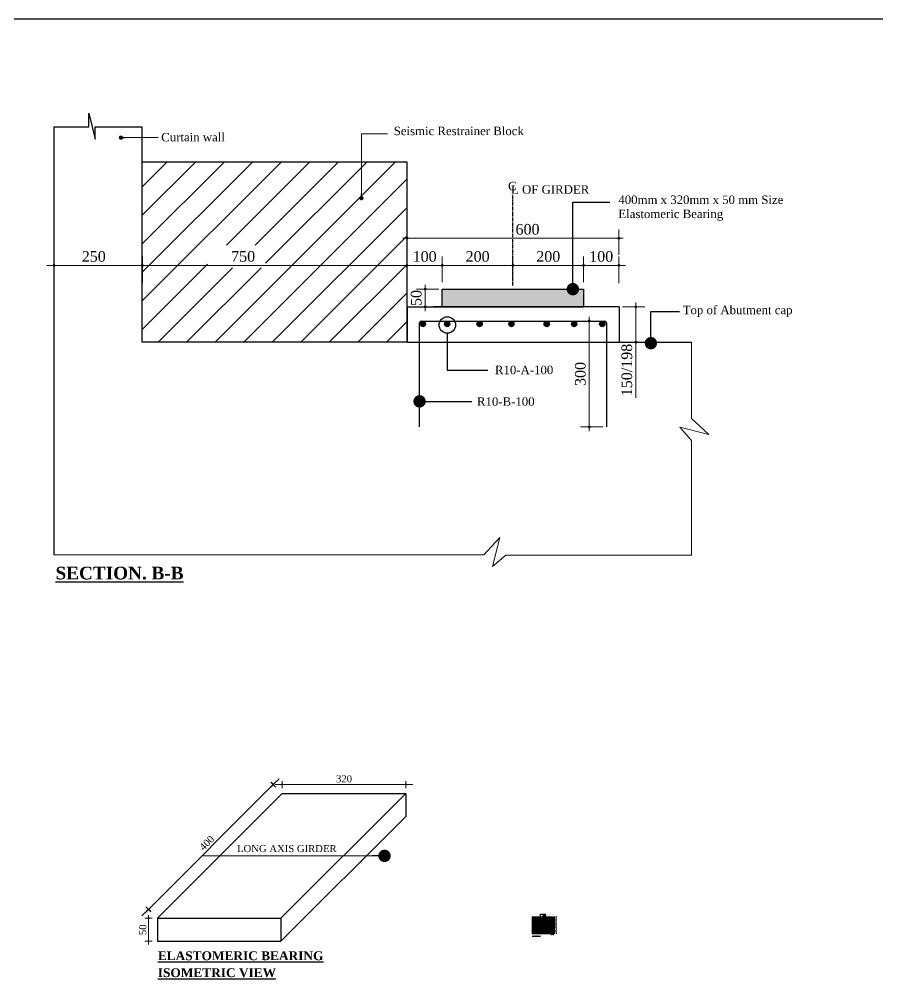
# Model space of a CAD drawing. Header units: millimetres. Extents: x -29779 to 80452, y -13100 to 39577.
# Drawn here: x -17377 to -14946, y 20084 to 22815 of the extents above; entities that cross this region are included whole.
import ezdxf

# ---------------------------------------------------------------- set-up
doc = ezdxf.new("R2010")
doc.units = ezdxf.units.MM
doc.header["$LTSCALE"] = 3
doc.linetypes.add('CENTER', pattern=[50.8, 31.75, -6.35, 6.35, -6.35])
doc.linetypes.add('HIDDEN', pattern=[9.525, 6.35, -3.175])
for name, color, linetype in [('Bearing  peat', 11, 'Continuous'), ('Center Line', 34, 'Continuous'), ('Extra Line', 70, 'Continuous'), ('Girder Line', 11, 'Continuous'), ('Hatching', 35, 'Continuous'), ('Text', 7, 'Continuous')]:
    doc.layers.add(name, color=color, linetype=linetype)
for name, color, linetype, lineweight in [('Ber', 12, 'Continuous', 30), ('Dimision', 4, 'Continuous', 13), ('hatch', 253, 'Continuous', 13)]:
    doc.layers.add(name, color=color, linetype=linetype, lineweight=lineweight)
doc.styles.get("Standard").update_dxf_attribs({"font": 'times.ttf'})
doc.dimstyles.new('dim_2', dxfattribs={"dimscale": 0, "dimtxt": 20, "dimasz": 0.025, "dimexe": 10, "dimexo": 10, "dimgap": 2, "dimtad": 1, "dimdec": 0, "dimtxsty": 'Standard', "dimblk": 'D_TIC', "dimcen": 0, "dimclrd": 256, "dimclre": 256, "dimclrt": 256, "dimadec": 0, "dimazin": 0, "dimtfac": 1, "dimtdec": 0, "dimtix": 1, "dimtmove": 0, "dimatfit": 3, "dimldrblk": 'DOT', "dimfxl": 10, "dimfxlon": 1, "dimlwd": -1, "dimlwe": -1, "dimarcsym": 0})
doc.dimstyles.new('dim_20', dxfattribs={"dimscale": 0, "dimtxt": 20, "dimasz": 0.2, "dimexe": 25, "dimexo": 10, "dimgap": 10, "dimtad": 1, "dimdec": 0, "dimtxsty": 'Standard', "dimblk": 'D_TIC', "dimcen": 0, "dimclrd": 256, "dimclre": 256, "dimclrt": 256, "dimadec": 0, "dimazin": 0, "dimtfac": 1, "dimtdec": 0, "dimtix": 1, "dimtmove": 0, "dimatfit": 3, "dimldrblk": 'DOT', "dimfxl": 50, "dimfxlon": 1, "dimlwd": -1, "dimlwe": -1, "dimarcsym": 0})
doc.dimstyles.new('ISO-25', dxfattribs={"dimtxt": 15, "dimasz": 15, "dimexe": 20, "dimexo": 10.625, "dimgap": 15, "dimtad": 1, "dimdec": 1, "dimdsep": 46, "dimtxsty": 'Standard', "dimblk": 'DOT', "dimcen": 2.5, "dimclrd": 256, "dimclre": 256, "dimclrt": 256, "dimadec": 0, "dimazin": 0, "dimtfac": 1, "dimtdec": 1, "dimtix": 1, "dimtmove": 0, "dimatfit": 3, "dimldrblk": 'DOT', "dimfxl": 1, "dimlwd": -1, "dimarcsym": 0})

# ---------------------------------------------------------------- blocks, each defined once
blk = doc.blocks.new('_Dot')
at = {"color": 0, "linetype": 'ByBlock', "lineweight": -2}
blk.add_line((-0.5, 0), (-1, 0), dxfattribs=at)
at = {"color": 0, "linetype": 'ByBlock', "const_width": 0.5}
blk.add_lwpolyline([(-0.25, 0, 1), (0.25, 0, 1)], format="xyb", close=True, dxfattribs=at)
blk = doc.blocks.new('D_TIC')
at = {"layer": 'Dimision', "ltscale": 5}
for p, q in [((-60, 0), (60, 0)), ((0, 60), (0, -60))]:
    blk.add_line(p, q, dxfattribs=at)
at = {"layer": 'Dimision', "ltscale": 5, "const_width": 20}
blk.add_lwpolyline([(-10, 0, 1), (10, 0, 1)], format="xyb", close=True, dxfattribs=at)
blk = doc.blocks.new('*D664')
at = {"layer": 'Defpoints', "color": 0, "transparency": 16777216}
for p in [(-16986, 20268.9), (-17011.2, 20203.9), (-16986, 20203.9)]:
    blk.add_point(p, dxfattribs=at)
at = {"layer": 'Dimision', "transparency": 16777216}
for p, q in [((-17001.2, 20268.9), (-17021.2, 20268.9)), ((-17011.2, 20268.7), (-17011.2, 20204)), ((-17001.2, 20203.9), (-17021.2, 20203.9))]:
    blk.add_line(p, q, dxfattribs=at)
at = {"layer": 'Dimision', "transparency": 16777216, "xscale": 0.15, "yscale": 0.15, "zscale": 0.15}
for p, rotation in [((-17011.2, 20268.9), 90), ((-17011.2, 20203.9), 270)]:
    blk.add_blockref('D_TIC', p, dxfattribs=dict(at, rotation=rotation))
at = {"layer": 'Dimision', "transparency": 16777216, "insert": (-17027.4, 20236.4), "char_height": 20, "attachment_point": 5, "rotation": 90}
blk.add_mtext('50', dxfattribs=at)
blk = doc.blocks.new('*D732')
at = {"layer": 'Defpoints', "color": 0, "transparency": 16777216}
for p in [(-16632.4, 20622.4), (-17011.2, 20294.1), (-16986, 20268.9)]:
    blk.add_point(p, dxfattribs=at)
at = {"layer": 'Dimision', "transparency": 16777216}
for p, q in [((-16650.6, 20640.6), (-16664.7, 20654.7)), ((-16657.7, 20647.5), (-17011.1, 20294.2)), ((-17004.1, 20287), (-17018.3, 20301.2))]:
    blk.add_line(p, q, dxfattribs=at)
at = {"layer": 'Dimision', "transparency": 16777216, "xscale": 0.15, "yscale": 0.15, "zscale": 0.15}
for p, rotation in [((-16657.6, 20647.6), 45), ((-17011.2, 20294.1), 225)]:
    blk.add_blockref('D_TIC', p, dxfattribs=dict(at, rotation=rotation))
at = {"layer": 'Dimision', "transparency": 16777216, "insert": (-16845.9, 20482.3), "char_height": 20, "attachment_point": 5, "rotation": 45}
blk.add_mtext('400', dxfattribs=at)
blk = doc.blocks.new('*D733')
at = {"layer": 'Defpoints', "color": 0, "transparency": 16777216}
for p in [(-16282.4, 20647.6), (-16632.4, 20622.4), (-16282.4, 20622.4)]:
    blk.add_point(p, dxfattribs=at)
at = {"layer": 'Dimision', "transparency": 16777216}
for p, q in [((-16632.4, 20637.6), (-16632.4, 20657.6)), ((-16282.4, 20637.6), (-16282.4, 20657.6)), ((-16632.3, 20647.6), (-16282.6, 20647.6))]:
    blk.add_line(p, q, dxfattribs=at)
at = {"layer": 'Dimision', "transparency": 16777216, "xscale": 0.15, "yscale": 0.15, "zscale": 0.15, "rotation": 180}
blk.add_blockref('D_TIC', (-16632.4, 20647.6), dxfattribs=at)
at = {"layer": 'Dimision', "transparency": 16777216, "xscale": 0.15, "yscale": 0.15, "zscale": 0.15}
blk.add_blockref('D_TIC', (-16282.4, 20647.6), dxfattribs=at)
at = {"layer": 'Dimision', "transparency": 16777216, "insert": (-16457.4, 20663.8), "char_height": 20, "attachment_point": 5}
blk.add_mtext('320', dxfattribs=at)
blk = doc.blocks.new('*D666')
at = {"layer": 'Defpoints', "color": 0, "linetype": 'Continuous', "ltscale": 0.1, "transparency": 16777216}
for p in [(-15864.3, 20272.6), (-15864.3, 20225.6), (-15856.5, 20225.6)]:
    blk.add_point(p, dxfattribs=at)
at = {"layer": 'Dimision', "ltscale": 0.1, "transparency": 16777216}
for p, q in [((-15856.5, 20272.6), (-15855, 20272.6)), ((-15856.5, 20272.6), (-15856.5, 20225.7)), ((-15856.5, 20225.6), (-15855, 20225.6))]:
    blk.add_line(p, q, dxfattribs=at)
at = {"layer": 'Dimision', "linetype": 'Continuous', "ltscale": 0.1, "transparency": 16777216, "xscale": 0.015, "yscale": 0.015, "zscale": 0.015}
for p, rotation in [((-15856.5, 20272.6), 90), ((-15856.5, 20225.6), 270)]:
    blk.add_blockref('D_TIC', p, dxfattribs=dict(at, rotation=rotation))
at = {"layer": 'Dimision', "linetype": 'Continuous', "ltscale": 0.1, "transparency": 16777216, "insert": (-15854.3, 20249.1), "char_height": 1.5, "attachment_point": 5, "rotation": 90}
blk.add_mtext('50', dxfattribs=at)
blk = doc.blocks.new('*D667')
at = {"layer": 'Defpoints', "color": 0, "linetype": 'Continuous', "ltscale": 0.1, "transparency": 16777216}
for p in [(-15870.3, 20225.6), (-15864.3, 20225.6), (-15864.3, 20222.8)]:
    blk.add_point(p, dxfattribs=at)
at = {"layer": 'Dimision', "ltscale": 0.1, "transparency": 16777216}
for p, q in [((-15870.3, 20222.8), (-15870.3, 20221.3)), ((-15870.3, 20222.8), (-15864.3, 20222.8)), ((-15864.3, 20222.8), (-15864.3, 20221.3))]:
    blk.add_line(p, q, dxfattribs=at)
at = {"layer": 'Dimision', "linetype": 'Continuous', "ltscale": 0.1, "transparency": 16777216, "xscale": 0.015, "yscale": 0.015, "zscale": 0.015, "rotation": 180}
blk.add_blockref('D_TIC', (-15870.3, 20222.8), dxfattribs=at)
at = {"layer": 'Dimision', "linetype": 'Continuous', "ltscale": 0.1, "transparency": 16777216, "xscale": 0.015, "yscale": 0.015, "zscale": 0.015}
blk.add_blockref('D_TIC', (-15864.3, 20222.8), dxfattribs=at)
at = {"layer": 'Dimision', "linetype": 'Continuous', "ltscale": 0.1, "transparency": 16777216, "insert": (-15867.3, 20220.9), "char_height": 1.5, "attachment_point": 5}
blk.add_mtext('6', dxfattribs=at)
blk = doc.blocks.new('*D668')
at = {"layer": 'Defpoints', "color": 0, "linetype": 'Continuous', "ltscale": 0.1, "transparency": 16777216}
for p in [(-15871.8, 20232.6), (-15861, 20232.6), (-15856.1, 20225.6)]:
    blk.add_point(p, dxfattribs=at)
at = {"layer": 'Dimision', "ltscale": 0.1, "transparency": 16777216}
for p, q in [((-15861, 20225.6), (-15862.5, 20225.6)), ((-15861, 20232.6), (-15859.5, 20232.6)), ((-15861, 20225.7), (-15861, 20232.6))]:
    blk.add_line(p, q, dxfattribs=at)
at = {"layer": 'Dimision', "linetype": 'Continuous', "ltscale": 0.1, "transparency": 16777216, "xscale": 0.015, "yscale": 0.015, "zscale": 0.015}
for p, rotation in [((-15861, 20232.6), 90), ((-15861, 20225.6), 270)]:
    blk.add_blockref('D_TIC', p, dxfattribs=dict(at, rotation=rotation))
at = {"layer": 'Dimision', "linetype": 'Continuous', "ltscale": 0.1, "transparency": 16777216, "insert": (-15859, 20228.6), "char_height": 1.5, "attachment_point": 5, "rotation": 90}
blk.add_mtext('7', dxfattribs=at)
blk = doc.blocks.new('*D669')
at = {"layer": 'Defpoints', "color": 0, "linetype": 'Continuous', "ltscale": 0.1, "transparency": 16777216}
for p in [(-15864.3, 20272.6), (-15871.8, 20265.6), (-15861, 20265.6)]:
    blk.add_point(p, dxfattribs=at)
at = {"layer": 'Dimision', "ltscale": 0.1, "transparency": 16777216}
for p, q in [((-15861, 20272.6), (-15859.5, 20272.6)), ((-15861, 20272.6), (-15861, 20265.7)), ((-15861, 20265.6), (-15859.5, 20265.6))]:
    blk.add_line(p, q, dxfattribs=at)
at = {"layer": 'Dimision', "linetype": 'Continuous', "ltscale": 0.1, "transparency": 16777216, "xscale": 0.015, "yscale": 0.015, "zscale": 0.015}
for p, rotation in [((-15861, 20272.6), 90), ((-15861, 20265.6), 270)]:
    blk.add_blockref('D_TIC', p, dxfattribs=dict(at, rotation=rotation))
at = {"layer": 'Dimision', "linetype": 'Continuous', "ltscale": 0.1, "transparency": 16777216, "insert": (-15859.2, 20269.6), "char_height": 1.5, "attachment_point": 5, "rotation": 90}
blk.add_mtext('7', dxfattribs=at)
blk = doc.blocks.new('*D670')
at = {"layer": 'Defpoints', "color": 0, "linetype": 'Continuous', "ltscale": 0.1, "transparency": 16777216}
for p in [(-15871.8, 20235.6), (-15871.8, 20232.6), (-15861, 20232.6)]:
    blk.add_point(p, dxfattribs=at)
at = {"layer": 'Dimision', "ltscale": 0.1, "transparency": 16777216}
for p, q in [((-15861, 20235.6), (-15859.5, 20235.6)), ((-15861, 20235.6), (-15861, 20232.7)), ((-15861, 20232.6), (-15859.5, 20232.6))]:
    blk.add_line(p, q, dxfattribs=at)
at = {"layer": 'Dimision', "linetype": 'Continuous', "ltscale": 0.1, "transparency": 16777216, "xscale": 0.015, "yscale": 0.015, "zscale": 0.015}
for p, rotation in [((-15861, 20235.6), 90), ((-15861, 20232.6), 270)]:
    blk.add_blockref('D_TIC', p, dxfattribs=dict(at, rotation=rotation))
at = {"layer": 'Dimision', "linetype": 'Continuous', "ltscale": 0.1, "transparency": 16777216, "insert": (-15859.1, 20234.1), "char_height": 1.5, "attachment_point": 5, "rotation": 90}
blk.add_mtext('3', dxfattribs=at)
blk = doc.blocks.new('*D671')
at = {"layer": 'Defpoints', "color": 0, "linetype": 'Continuous', "ltscale": 0.1, "transparency": 16777216}
for p in [(-15871.8, 20242.7), (-15871.8, 20235.6), (-15861, 20235.6)]:
    blk.add_point(p, dxfattribs=at)
at = {"layer": 'Dimision', "ltscale": 0.1, "transparency": 16777216}
for p, q in [((-15861, 20242.7), (-15859.5, 20242.7)), ((-15861, 20242.7), (-15861, 20235.7)), ((-15861, 20235.6), (-15859.5, 20235.6))]:
    blk.add_line(p, q, dxfattribs=at)
at = {"layer": 'Dimision', "linetype": 'Continuous', "ltscale": 0.1, "transparency": 16777216, "xscale": 0.015, "yscale": 0.015, "zscale": 0.015}
for p, rotation in [((-15861, 20242.7), 90), ((-15861, 20235.6), 270)]:
    blk.add_blockref('D_TIC', p, dxfattribs=dict(at, rotation=rotation))
at = {"layer": 'Dimision', "linetype": 'Continuous', "ltscale": 0.1, "transparency": 16777216, "insert": (-15859.2, 20239.1), "char_height": 1.5, "attachment_point": 5, "rotation": 90}
blk.add_mtext('8', dxfattribs=at)
blk = doc.blocks.new('*D672')
at = {"layer": 'Defpoints', "color": 0, "linetype": 'Continuous', "ltscale": 0.1, "transparency": 16777216}
for p in [(-15871.8, 20245.7), (-15871.8, 20242.7), (-15861, 20242.7)]:
    blk.add_point(p, dxfattribs=at)
at = {"layer": 'Dimision', "ltscale": 0.1, "transparency": 16777216}
for p, q in [((-15861, 20245.7), (-15859.5, 20245.7)), ((-15861, 20245.7), (-15861, 20242.7)), ((-15861, 20242.7), (-15859.5, 20242.7))]:
    blk.add_line(p, q, dxfattribs=at)
at = {"layer": 'Dimision', "linetype": 'Continuous', "ltscale": 0.1, "transparency": 16777216, "xscale": 0.015, "yscale": 0.015, "zscale": 0.015}
for p, rotation in [((-15861, 20245.7), 90), ((-15861, 20242.7), 270)]:
    blk.add_blockref('D_TIC', p, dxfattribs=dict(at, rotation=rotation))
at = {"layer": 'Dimision', "linetype": 'Continuous', "ltscale": 0.1, "transparency": 16777216, "insert": (-15859.2, 20244.1), "char_height": 1.5, "attachment_point": 5, "rotation": 90}
blk.add_mtext('3', dxfattribs=at)
blk = doc.blocks.new('*D673')
at = {"layer": 'Defpoints', "color": 0, "linetype": 'Continuous', "ltscale": 0.1, "transparency": 16777216}
for p in [(-15871.8, 20262.6), (-15861, 20255.6), (-15860.8, 20255.6)]:
    blk.add_point(p, dxfattribs=at)
at = {"layer": 'Dimision', "ltscale": 0.1, "transparency": 16777216}
for p, q in [((-15861, 20255.6), (-15862.5, 20255.6)), ((-15861, 20262.6), (-15859.5, 20262.6)), ((-15861, 20262.6), (-15861, 20255.7))]:
    blk.add_line(p, q, dxfattribs=at)
at = {"layer": 'Dimision', "linetype": 'Continuous', "ltscale": 0.1, "transparency": 16777216, "xscale": 0.015, "yscale": 0.015, "zscale": 0.015}
for p, rotation in [((-15861, 20262.6), 90), ((-15861, 20255.6), 270)]:
    blk.add_blockref('D_TIC', p, dxfattribs=dict(at, rotation=rotation))
at = {"layer": 'Dimision', "linetype": 'Continuous', "ltscale": 0.1, "transparency": 16777216, "insert": (-15859.2, 20259.1), "char_height": 1.5, "attachment_point": 5, "rotation": 90}
blk.add_mtext('8', dxfattribs=at)
blk = doc.blocks.new('*D674')
at = {"layer": 'Defpoints', "color": 0, "linetype": 'Continuous', "ltscale": 0.1, "transparency": 16777216}
for p in [(-15871.8, 20265.6), (-15871.8, 20262.6), (-15861, 20262.6)]:
    blk.add_point(p, dxfattribs=at)
at = {"layer": 'Dimision', "ltscale": 0.1, "transparency": 16777216}
for p, q in [((-15861, 20265.6), (-15859.5, 20265.6)), ((-15861, 20265.6), (-15861, 20262.7)), ((-15861, 20262.6), (-15859.5, 20262.6))]:
    blk.add_line(p, q, dxfattribs=at)
at = {"layer": 'Dimision', "linetype": 'Continuous', "ltscale": 0.1, "transparency": 16777216, "xscale": 0.015, "yscale": 0.015, "zscale": 0.015}
for p, rotation in [((-15861, 20265.6), 90), ((-15861, 20262.6), 270)]:
    blk.add_blockref('D_TIC', p, dxfattribs=dict(at, rotation=rotation))
at = {"layer": 'Dimision', "linetype": 'Continuous', "ltscale": 0.1, "transparency": 16777216, "insert": (-15859.3, 20264.1), "char_height": 1.5, "attachment_point": 5, "rotation": 90}
blk.add_mtext('3', dxfattribs=at)
blk = doc.blocks.new('*D675')
at = {"layer": 'Defpoints', "color": 0, "linetype": 'Continuous', "ltscale": 0.1, "transparency": 16777216}
for p in [(-15871.8, 20255.6), (-15871.8, 20252.6), (-15861, 20252.6)]:
    blk.add_point(p, dxfattribs=at)
at = {"layer": 'Dimision', "ltscale": 0.1, "transparency": 16777216}
for p, q in [((-15861, 20255.6), (-15859.5, 20255.6)), ((-15861, 20255.6), (-15861, 20252.7)), ((-15861, 20252.6), (-15859.5, 20252.6))]:
    blk.add_line(p, q, dxfattribs=at)
at = {"layer": 'Dimision', "linetype": 'Continuous', "ltscale": 0.1, "transparency": 16777216, "xscale": 0.015, "yscale": 0.015, "zscale": 0.015}
for p, rotation in [((-15861, 20255.6), 90), ((-15861, 20252.6), 270)]:
    blk.add_blockref('D_TIC', p, dxfattribs=dict(at, rotation=rotation))
at = {"layer": 'Dimision', "linetype": 'Continuous', "ltscale": 0.1, "transparency": 16777216, "insert": (-15859.2, 20254.1), "char_height": 1.5, "attachment_point": 5, "rotation": 90}
blk.add_mtext('3', dxfattribs=at)
blk = doc.blocks.new('*D676')
at = {"layer": 'Defpoints', "color": 0, "linetype": 'Continuous', "ltscale": 0.1, "transparency": 16777216}
for p in [(-15871.8, 20245.7), (-15861, 20252.6), (-15860.8, 20252.6)]:
    blk.add_point(p, dxfattribs=at)
at = {"layer": 'Dimision', "ltscale": 0.1, "transparency": 16777216}
for p, q in [((-15861, 20252.6), (-15862.5, 20252.6)), ((-15861, 20245.7), (-15861, 20252.6)), ((-15861, 20245.7), (-15859.5, 20245.7))]:
    blk.add_line(p, q, dxfattribs=at)
at = {"layer": 'Dimision', "linetype": 'Continuous', "ltscale": 0.1, "transparency": 16777216, "xscale": 0.015, "yscale": 0.015, "zscale": 0.015}
for p, rotation in [((-15861, 20252.6), 90), ((-15861, 20245.7), 270)]:
    blk.add_blockref('D_TIC', p, dxfattribs=dict(at, rotation=rotation))
at = {"layer": 'Dimision', "linetype": 'Continuous', "ltscale": 0.1, "transparency": 16777216, "insert": (-15859.2, 20249.1), "char_height": 1.5, "attachment_point": 5, "rotation": 90}
blk.add_mtext('8', dxfattribs=at)
blk = doc.blocks.new('*D695')
at = {"layer": 'Defpoints', "color": 0, "transparency": 16777216}
for p in [(-17278.6, 22118.1), (-17278.6, 22043.5), (-17028.6, 22039.9)]:
    blk.add_point(p, dxfattribs=at)
at = {"layer": 'Dimision', "transparency": 16777216}
for p, q in [((-17278.6, 22068.1), (-17278.6, 22143.1)), ((-17028.6, 22068.1), (-17028.6, 22143.1)), ((-17028.8, 22118.1), (-17278.4, 22118.1))]:
    blk.add_line(p, q, dxfattribs=at)
at = {"layer": 'Dimision', "transparency": 16777216, "xscale": 0.2, "yscale": 0.2, "zscale": 0.2, "rotation": 180}
blk.add_blockref('D_TIC', (-17278.6, 22118.1), dxfattribs=at)
at = {"layer": 'Dimision', "transparency": 16777216, "xscale": 0.2, "yscale": 0.2, "zscale": 0.2}
blk.add_blockref('D_TIC', (-17028.6, 22118.1), dxfattribs=at)
at = {"layer": 'Dimision', "transparency": 16777216, "insert": (-17166.1, 22143.3), "char_height": 30, "attachment_point": 5}
blk.add_mtext('250', dxfattribs=at)
blk = doc.blocks.new('*D696')
at = {"layer": 'Defpoints', "color": 0, "transparency": 16777216}
for p in [(-15678.4, 22000.7), (-15678.4, 21900.7), (-15630.7, 21900.7)]:
    blk.add_point(p, dxfattribs=at)
at = {"layer": 'Dimision', "transparency": 16777216}
for p, q in [((-15668.4, 22000.7), (-15605.7, 22000.7)), ((-15630.7, 22000.5), (-15630.7, 21900.9)), ((-15668.4, 21900.7), (-15605.7, 21900.7)), ((-15630.7, 21900.7), (-15630.7, 21743.1))]:
    blk.add_line(p, q, dxfattribs=at)
at = {"layer": 'Dimision', "transparency": 16777216, "xscale": 0.2, "yscale": 0.2, "zscale": 0.2}
for p, rotation in [((-15630.7, 22000.7), 90), ((-15630.7, 21900.7), 270)]:
    blk.add_blockref('D_TIC', p, dxfattribs=dict(at, rotation=rotation))
at = {"layer": 'Dimision', "transparency": 16777216, "insert": (-15656.3, 21821.8), "char_height": 30, "attachment_point": 5, "rotation": 90}
blk.add_mtext('150/198', dxfattribs=at)
blk = doc.blocks.new('*D715')
at = {"layer": 'Defpoints', "color": 0, "transparency": 16777216}
for p in [(-15779, 22118.1), (-15979, 22062), (-15779, 22060.7)]:
    blk.add_point(p, dxfattribs=at)
at = {"layer": 'Dimision', "transparency": 16777216}
for p, q in [((-15979, 22072), (-15979, 22143.1)), ((-15779, 22070.7), (-15779, 22143.1)), ((-15978.8, 22118.1), (-15779.2, 22118.1))]:
    blk.add_line(p, q, dxfattribs=at)
at = {"layer": 'Dimision', "transparency": 16777216, "xscale": 0.2, "yscale": 0.2, "zscale": 0.2, "rotation": 180}
blk.add_blockref('D_TIC', (-15979, 22118.1), dxfattribs=at)
at = {"layer": 'Dimision', "transparency": 16777216, "xscale": 0.2, "yscale": 0.2, "zscale": 0.2}
blk.add_blockref('D_TIC', (-15779, 22118.1), dxfattribs=at)
at = {"layer": 'Dimision', "transparency": 16777216, "insert": (-15879, 22143.3), "char_height": 30, "attachment_point": 5}
blk.add_mtext('200', dxfattribs=at)
blk = doc.blocks.new('*D716')
at = {"layer": 'Defpoints', "color": 0, "transparency": 16777216}
for p in [(-16179, 22118.1), (-16179, 22060.7), (-15979, 22062)]:
    blk.add_point(p, dxfattribs=at)
at = {"layer": 'Dimision', "transparency": 16777216}
for p, q in [((-16179, 22070.7), (-16179, 22143.1)), ((-15979, 22072), (-15979, 22143.1)), ((-15979.2, 22118.1), (-16178.8, 22118.1))]:
    blk.add_line(p, q, dxfattribs=at)
at = {"layer": 'Dimision', "transparency": 16777216, "xscale": 0.2, "yscale": 0.2, "zscale": 0.2, "rotation": 180}
blk.add_blockref('D_TIC', (-16179, 22118.1), dxfattribs=at)
at = {"layer": 'Dimision', "transparency": 16777216, "xscale": 0.2, "yscale": 0.2, "zscale": 0.2}
blk.add_blockref('D_TIC', (-15979, 22118.1), dxfattribs=at)
at = {"layer": 'Dimision', "transparency": 16777216, "insert": (-16079, 22143.3), "char_height": 30, "attachment_point": 5}
blk.add_mtext('200', dxfattribs=at)
blk = doc.blocks.new('*D717')
at = {"layer": 'Defpoints', "color": 0, "transparency": 16777216}
for p in [(-16279, 22118.1), (-16179, 22060.7), (-16279, 22042.2)]:
    blk.add_point(p, dxfattribs=at)
at = {"layer": 'Dimision', "transparency": 16777216}
for p, q in [((-16279, 22068.1), (-16279, 22143.1)), ((-16179, 22070.7), (-16179, 22143.1)), ((-16179.2, 22118.1), (-16278.8, 22118.1))]:
    blk.add_line(p, q, dxfattribs=at)
at = {"layer": 'Dimision', "transparency": 16777216, "xscale": 0.2, "yscale": 0.2, "zscale": 0.2, "rotation": 180}
blk.add_blockref('D_TIC', (-16279, 22118.1), dxfattribs=at)
at = {"layer": 'Dimision', "transparency": 16777216, "xscale": 0.2, "yscale": 0.2, "zscale": 0.2}
blk.add_blockref('D_TIC', (-16179, 22118.1), dxfattribs=at)
at = {"layer": 'Dimision', "transparency": 16777216, "insert": (-16229, 22143.3), "char_height": 30, "attachment_point": 5}
blk.add_mtext('100', dxfattribs=at)
blk = doc.blocks.new('*D718')
at = {"layer": 'Defpoints', "color": 0, "transparency": 16777216}
for p in [(-15679, 22118.1), (-15779, 22060.3), (-15679, 22017.2)]:
    blk.add_point(p, dxfattribs=at)
at = {"layer": 'Dimision', "transparency": 16777216}
for p, q in [((-15779, 22070.3), (-15779, 22143.1)), ((-15679, 22068.1), (-15679, 22143.1)), ((-15778.8, 22118.1), (-15679.2, 22118.1))]:
    blk.add_line(p, q, dxfattribs=at)
at = {"layer": 'Dimision', "transparency": 16777216, "xscale": 0.2, "yscale": 0.2, "zscale": 0.2, "rotation": 180}
blk.add_blockref('D_TIC', (-15779, 22118.1), dxfattribs=at)
at = {"layer": 'Dimision', "transparency": 16777216, "xscale": 0.2, "yscale": 0.2, "zscale": 0.2}
blk.add_blockref('D_TIC', (-15679, 22118.1), dxfattribs=at)
at = {"layer": 'Dimision', "transparency": 16777216, "insert": (-15729, 22143.3), "char_height": 30, "attachment_point": 5}
blk.add_mtext('100', dxfattribs=at)
blk = doc.blocks.new('*D719')
at = {"layer": 'Defpoints', "color": 0, "transparency": 16777216}
for p in [(-15679, 22195), (-16279, 22138.1), (-15679, 22138.1)]:
    blk.add_point(p, dxfattribs=at)
at = {"layer": 'Dimision', "transparency": 16777216}
for p, q in [((-16279, 22148.1), (-16279, 22220)), ((-15679, 22148.1), (-15679, 22220)), ((-16278.8, 22195), (-15679.2, 22195))]:
    blk.add_line(p, q, dxfattribs=at)
at = {"layer": 'Dimision', "transparency": 16777216, "xscale": 0.2, "yscale": 0.2, "zscale": 0.2, "rotation": 180}
blk.add_blockref('D_TIC', (-16279, 22195), dxfattribs=at)
at = {"layer": 'Dimision', "transparency": 16777216, "xscale": 0.2, "yscale": 0.2, "zscale": 0.2}
blk.add_blockref('D_TIC', (-15679, 22195), dxfattribs=at)
at = {"layer": 'Dimision', "transparency": 16777216, "insert": (-15937.6, 22220.2), "char_height": 30, "attachment_point": 5}
blk.add_mtext('600', dxfattribs=at)
blk = doc.blocks.new('*D720')
at = {"layer": 'Defpoints', "color": 0, "transparency": 16777216}
for p in [(-16227.5, 22050.7), (-16179, 22050.7), (-16179, 22000.7)]:
    blk.add_point(p, dxfattribs=at)
at = {"layer": 'Dimision', "transparency": 16777216}
for p, q in [((-16189, 22050.7), (-16252.5, 22050.7)), ((-16227.5, 22050.9), (-16227.5, 22051.1)), ((-16227.5, 22000.7), (-16227.5, 22050.7)), ((-16189, 22000.7), (-16252.5, 22000.7)), ((-16227.5, 22000.5), (-16227.5, 22000.3))]:
    blk.add_line(p, q, dxfattribs=at)
at = {"layer": 'Dimision', "transparency": 16777216, "xscale": 0.2, "yscale": 0.2, "zscale": 0.2}
for p, rotation in [((-16227.5, 22050.7), 270), ((-16227.5, 22000.7), 90)]:
    blk.add_blockref('D_TIC', p, dxfattribs=dict(at, rotation=rotation))
at = {"layer": 'Dimision', "transparency": 16777216, "insert": (-16252.8, 22025.7), "char_height": 30, "attachment_point": 5, "rotation": 90}
blk.add_mtext('50', dxfattribs=at)
blk = doc.blocks.new('*D721')
at = {"layer": 'Defpoints', "color": 0, "transparency": 16777216}
for p in [(-17028.6, 22118.1), (-16279, 22061.3), (-17028.6, 22039.9)]:
    blk.add_point(p, dxfattribs=at)
at = {"layer": 'Dimision', "transparency": 16777216}
for p, q in [((-17028.6, 22068.1), (-17028.6, 22143.1)), ((-16279, 22071.3), (-16279, 22143.1)), ((-16279.2, 22118.1), (-17028.4, 22118.1))]:
    blk.add_line(p, q, dxfattribs=at)
at = {"layer": 'Dimision', "transparency": 16777216, "xscale": 0.2, "yscale": 0.2, "zscale": 0.2, "rotation": 180}
blk.add_blockref('D_TIC', (-17028.6, 22118.1), dxfattribs=at)
at = {"layer": 'Dimision', "transparency": 16777216, "xscale": 0.2, "yscale": 0.2, "zscale": 0.2}
blk.add_blockref('D_TIC', (-16279, 22118.1), dxfattribs=at)
at = {"layer": 'Dimision', "transparency": 16777216, "insert": (-16743.1, 22143.4), "char_height": 30, "attachment_point": 5}
blk.add_mtext('750', dxfattribs=at)
blk = doc.blocks.new('*D722')
at = {"layer": 'Defpoints', "color": 0, "transparency": 16777216}
for p in [(-15762.7, 21960.5), (-15719, 21960.5), (-15714, 21660.7)]:
    blk.add_point(p, dxfattribs=at)
at = {"layer": 'Dimision', "transparency": 16777216}
for p, q in [((-15729, 21960.5), (-15787.7, 21960.5)), ((-15762.7, 21660.9), (-15762.7, 21960.3)), ((-15724, 21660.7), (-15787.7, 21660.7))]:
    blk.add_line(p, q, dxfattribs=at)
at = {"layer": 'Dimision', "transparency": 16777216, "xscale": 0.2, "yscale": 0.2, "zscale": 0.2}
for p, rotation in [((-15762.7, 21960.5), 90), ((-15762.7, 21660.7), 270)]:
    blk.add_blockref('D_TIC', p, dxfattribs=dict(at, rotation=rotation))
at = {"layer": 'Dimision', "transparency": 16777216, "insert": (-15788, 21810.6), "char_height": 30, "attachment_point": 5, "rotation": 90}
blk.add_mtext('300', dxfattribs=at)

msp = doc.modelspace()

# ---------------------------------------------------------------- hatches: boundary and pattern name
at = {"layer": 'Ber', "linetype": 'Continuous'}
for points in [[(-16226.61, 21951.76, 1), (-16241.61, 21951.76, 1)], [(-16157.79, 21951.76, 1), (-16172.79, 21951.76, 1)], [(-16066, 21951.76, 1), (-16081, 21951.76, 1)], [(-15975.71, 21951.76, 1), (-15990.71, 21951.76, 1)], [(-15875.71, 21951.76, 1), (-15890.71, 21951.76, 1)], [(-15798.16, 21951.76, 1), (-15813.16, 21951.76, 1)], [(-15718.56, 21951.76, 1), (-15733.56, 21951.76, 1)]]:
    msp.add_hatch(color=256, dxfattribs=at).paths.add_polyline_path(points)
at = {"layer": 'hatch', "linetype": 'Continuous', "ltscale": 0.1}
h = msp.add_hatch(dxfattribs=at)
h.set_pattern_fill('ANSI31', color=256, scale=18)
h.set_pattern_definition([(45, (-8746.153, 15024.744), (-40.41115, 40.41115), [])])
h.paths.add_polyline_path([(-16279.01, 21900.73), (-16279.01, 22410.73), (-17028.63, 22410.73), (-17028.63, 21900.73)])
h.paths.add_polyline_path([(-16844.09, 22111.49), (-16679.49, 22111.49), (-16679.49, 22175.54), (-16844.09, 22175.54)], flags=16)
at = {"layer": 'Hatching', "linetype": 'Continuous', "ltscale": 0.1}
msp.add_hatch(color=256, dxfattribs=at).paths.add_polyline_path([(-15779.01, 22050.73), (-16179.01, 22050.73), (-16179.01, 22000.73), (-15779.01, 22000.73)])
at = {"layer": 'Hatching', "linetype": 'Continuous'}
h = msp.add_hatch(dxfattribs=at)
h.set_pattern_fill('DOTS', color=256, scale=0.5, angle=60, style=0)
h.set_pattern_definition([(60, (-97.1136, 16532.5273), (-0.488970164, 0.740578832), [0, -0.79375])])
h.paths.add_polyline_path([(-15864.27, 20272.64), (-15924.27, 20272.64), (-15924.27, 20270.56), (-15923.65, 20270.56), (-15924.89, 20269.19), (-15924.27, 20269.19), (-15924.27, 20265.64), (-15871.77, 20265.64, -1), (-15871.77, 20262.64), (-15924.27, 20262.64), (-15924.27, 20257.49), (-15923.65, 20257.49), (-15924.89, 20256.12), (-15924.27, 20256.12), (-15924.27, 20255.64), (-15871.77, 20255.64, -1), (-15871.77, 20252.64), (-15924.27, 20252.64), (-15924.27, 20245.72), (-15871.77, 20245.72, -1), (-15871.77, 20242.72), (-15924.27, 20242.72), (-15924.27, 20242.54), (-15923.65, 20242.54), (-15924.89, 20241.17), (-15924.27, 20241.17), (-15924.27, 20235.64), (-15871.77, 20235.64, -1), (-15871.77, 20232.64), (-15924.27, 20232.64), (-15924.27, 20225.64), (-15864.27, 20225.64)])
h = msp.add_hatch(dxfattribs=at)
h.set_pattern_fill('LINE', color=256, scale=0.23, angle=60, style=0)
h.set_pattern_definition([(60, (-97.1136, 16532.5273), (-0.63241505, 0.365125), [])])
h.paths.add_polyline_path([(-15871.77, 20262.64, 1), (-15871.77, 20265.64), (-15924.27, 20265.64), (-15924.27, 20262.64)])
h.paths.add_polyline_path([(-15871.77, 20242.72, 1), (-15871.77, 20245.72), (-15924.27, 20245.72), (-15924.27, 20242.72)])
h.paths.add_polyline_path([(-15871.77, 20232.64, 1), (-15871.77, 20235.64), (-15924.27, 20235.64), (-15924.27, 20232.64)])
h = msp.add_hatch(dxfattribs=at)
h.set_pattern_fill('LINE', color=256, scale=0.23, angle=60, style=0)
h.set_pattern_definition([(60, (-97.1136, 16522.5273), (-0.63241505, 0.365125), [])])
h.paths.add_polyline_path([(-15924.27, 20255.64), (-15924.27, 20252.64), (-15871.77, 20252.64, 1), (-15871.77, 20255.64)])
h.paths.add_polyline_path([(-15871.77, 20235.72), (-15924.27, 20235.72), (-15924.27, 20232.72), (-15871.77, 20232.72, 1)])

# ---------------------------------------------------------------- linework, layer by layer
at = {"layer": 'Bearing  peat', "linetype": 'Continuous'}
for p, q in [((-17278.63, 21945.73), (-17278.63, 22510.69)), ((-17028.63, 21900.73), (-17028.63, 22510.65)), ((-16279.01, 22410.73), (-17028.63, 22410.73)), ((-16279.01, 21900.73), (-16279.01, 22410.73)), ((-16279.01, 22000.73), (-15779.01, 22000.73)), ((-16279.01, 22000.73), (-16279.01, 21900.73)), ((-16179.01, 22000.73), (-16204.01, 22000.73)), ((-16204.01, 22000.73), (-16204.01, 22000.73)), ((-15678.38, 22000.73), (-15779.01, 22000.73)), ((-15678.38, 22000.73), (-15678.38, 21900.73)), ((-17278.63, 21297.9), (-17278.63, 21945.73)), ((-16279.01, 21900.73), (-17028.63, 21900.73)), ((-15678.38, 21900.73), (-15473.49, 21900.73))]:
    msp.add_line(p, q, dxfattribs=at)
at = {"layer": 'Bearing  peat', "linetype": 'Continuous', "ltscale": 3}
for p, q in [((-16985.99, 20268.87), (-16632.43, 20622.43)), ((-16635.99, 20268.87), (-16282.43, 20622.43)), ((-16632.43, 20622.43), (-16282.43, 20622.43)), ((-16282.43, 20622.43), (-16282.43, 20557.43)), ((-16635.99, 20203.87), (-16282.43, 20557.43)), ((-16985.99, 20268.87), (-16635.99, 20268.87)), ((-16985.99, 20268.87), (-16985.99, 20203.87)), ((-16635.99, 20268.87), (-16635.99, 20203.87)), ((-15924.27, 20272.64), (-15864.27, 20272.64)), ((-15864.27, 20225.64), (-15864.27, 20272.64)), ((-15924.27, 20225.64), (-15864.27, 20225.64)), ((-16985.99, 20203.87), (-16635.99, 20203.87))]:
    msp.add_line(p, q, dxfattribs=at)
at = {"layer": 'Bearing  peat', "linetype": 'Continuous'}
msp.add_lwpolyline([(-17278.63, 22510.69), (-17180.31, 22510.69), (-17180.31, 22549.12), (-17162.52, 22475.31), (-17162.52, 22510.65), (-17028.63, 22510.65)], dxfattribs=at)
msp.add_lwpolyline([(-16179.01, 22050.73), (-15779.01, 22050.73), (-15779.01, 22000.73), (-16179.01, 22000.73)], close=True, dxfattribs=at)
at = {"layer": 'Ber', "linetype": 'Continuous'}
for p, q in [((-16243.38, 21660.74), (-16243.38, 21955.48)), ((-16238.38, 21960.48), (-15719.01, 21960.48)), ((-15714.01, 21955.48), (-15714.01, 21660.74))]:
    msp.add_line(p, q, dxfattribs=at)
for centre in [(-16234.11, 21951.76), (-16165.29, 21951.76), (-16073.5, 21951.76), (-15983.21, 21951.76), (-15883.21, 21951.76), (-15805.66, 21951.76), (-15726.06, 21951.76)]:
    msp.add_circle(centre, 7.5, dxfattribs=at)
for centre, start, end in [((-16238.38, 21955.48), 90, 180), ((-15719.01, 21955.48), 0, 90)]:
    msp.add_arc(centre, 5, start, end, dxfattribs=at)
at = {"layer": 'Center Line', "linetype": 'CENTER', "ltscale": 0.1}
msp.add_line((-15979.01, 22060.73), (-15979.01, 22319.53), dxfattribs=at)
at = {"layer": 'Defpoints', "linetype": 'Continuous', "ltscale": 3}
msp.add_lwpolyline([(-20319.82, 17030.49), (-9487.28, 17030.49), (-9487.28, 22815.13), (-20319.82, 22815.13)], close=True, dxfattribs=at)
at = {"layer": 'Dimision', "linetype": 'Continuous', "ltscale": 0.1}
msp.add_line((-17278.63, 22118.05), (-17299.03, 22118.05), dxfattribs=at)
at = {"layer": 'Dimision'}
for p, q in [((-16268.38, 22118.05), (-16289.31, 22118.05)), ((-15681.04, 22118.05), (-15660.11, 22118.05))]:
    msp.add_line(p, q, dxfattribs=at)
at = {"layer": 'Dimision', "linetype": 'Continuous'}
for p, q in [((-15473.49, 21684.22), (-15473.49, 21900.73)), ((-16061.2, 21297.9), (-17278.63, 21297.9))]:
    msp.add_line(p, q, dxfattribs=at)
at = {"layer": 'Dimision', "linetype": 'Continuous', "lineweight": 0}
for p, q in [((-16657.64, 20647.63), (-16641.53, 20663.63)), ((-16632.43, 20647.63), (-16652.43, 20647.63)), ((-16282.43, 20647.63), (-16262.43, 20647.63)), ((-17011.2, 20294.08), (-17029.89, 20275.42))]:
    msp.add_line(p, q, dxfattribs=at)
at = {"layer": 'Dimision', "linetype": 'Continuous', "ltscale": 3}
for p, q in [((-15923.65, 20270.56), (-15924.89, 20269.19)), ((-15924.89, 20269.19), (-15924.27, 20269.19)), ((-15924.27, 20270.56), (-15924.27, 20272.64)), ((-15924.27, 20270.56), (-15923.65, 20270.56)), ((-15924.27, 20257.49), (-15924.27, 20269.19)), ((-15923.65, 20257.49), (-15924.89, 20256.12)), ((-15924.89, 20256.12), (-15924.27, 20256.12)), ((-15923.65, 20242.54), (-15924.89, 20241.17)), ((-15924.89, 20241.17), (-15924.27, 20241.17)), ((-15924.27, 20257.49), (-15923.65, 20257.49)), ((-15924.27, 20242.54), (-15924.27, 20256.12)), ((-15924.27, 20242.54), (-15923.65, 20242.54)), ((-15924.27, 20225.64), (-15924.27, 20241.17))]:
    msp.add_line(p, q, dxfattribs=at)
at = {"layer": 'Dimision', "linetype": 'Continuous'}
for points in [[(-15473.49, 21684.22), (-15424.2, 21639.5), (-15506.16, 21660.17), (-15473.68, 21622.24), (-15473.68, 21297.7)], [(-16061.2, 21297.9), (-16016.48, 21347.18), (-16037.15, 21265.22), (-15999.22, 21297.7), (-15473.68, 21297.7)]]:
    msp.add_lwpolyline(points, dxfattribs=at)
at = {"layer": 'Extra Line', "linetype": 'Continuous'}
msp.add_line((-15779.01, 21995.73), (-15779.01, 21995.73), dxfattribs=at)
at = {"layer": 'Extra Line', "linetype": 'HIDDEN', "ltscale": 0.05}
msp.add_line((-16279.01, 21900.73), (-15678.38, 21900.73), dxfattribs=at)
at = {"layer": 'Girder Line', "linetype": 'Continuous'}
msp.add_line((-16179.01, 22050.73), (-15779.01, 22050.73), dxfattribs=at)
at = {"layer": 'Girder Line', "linetype": 'Continuous', "ltscale": 3}
for p, q in [((-15924.27, 20265.64), (-15871.77, 20265.64)), ((-15924.27, 20262.64), (-15871.77, 20262.64)), ((-15924.27, 20255.64), (-15871.77, 20255.64)), ((-15924.27, 20252.64), (-15871.77, 20252.64)), ((-15924.27, 20245.72), (-15871.77, 20245.72)), ((-15924.27, 20242.72), (-15871.77, 20242.72)), ((-15924.27, 20235.64), (-15871.77, 20235.64)), ((-15924.27, 20232.64), (-15871.77, 20232.64))]:
    msp.add_line(p, q, dxfattribs=at)
for centre in [(-15871.77, 20264.14), (-15871.77, 20254.14), (-15871.77, 20244.22), (-15871.77, 20234.14)]:
    msp.add_arc(centre, 1.5, 270, 90, dxfattribs=at)
at = {"layer": 'Text', "linetype": 'Continuous'}
for p, q in [((-15901.16, 20280.64), (-15885.4, 20280.64)), ((-15893.14, 20276.99), (-15885.3, 20276.99))]:
    msp.add_line(p, q, dxfattribs=at)
at = {"layer": 'Text'}
msp.add_lwpolyline([(-16164.95, 21925.93), (-16164.95, 21821.23), (-16050.13, 21821.23)], dxfattribs=at)
msp.add_circle((-16164.95, 21949.26), 23.33, dxfattribs=at)

# ---------------------------------------------------------------- texts
at = {"layer": 'Girder Line', "insert": (-16760.35, 20476.31), "char_height": 20, "width": 634.4051, "attachment_point": 1}
msp.add_mtext('{\\fTimes New Roman|b0|i0|c0|p18;LONG AXIS GIRDER}', dxfattribs=at)
at = {"layer": 'Text', "attachment_point": 1}
for s, insert, char_height, width in [('Seismic Restrainer Block', (-16316.65, 22510.97), 24, 579.2642), ('Curtain wall', (-16975.08, 22493.29), 24, 634.4051), ('{\\fTimes New Roman|b0|i0|c0|p18;C}', (-15992.91, 22354.88), 24, 634.4051), ('{\\fTimes New Roman|b0|i0|c0|p18;L OF GIRDER}', (-15984.33, 22345.09), 24, 634.4051), ('400mm x 320mm x 50 mm Size\\PElastomeric Bearing', (-15680.42, 22316.04), 24, 634.4051), ('Top of Abutment cap', (-15498.2, 22003.85), 24, 634.4051), ('R10-A-100', (-16029.88, 21833.89), 24, 634.4051), ('R10-B-100', (-16080.81, 21744.47), 24, 634.4051), ('{\\fTimes New Roman|b1|i0|c0|p18;\\LSECTION. B-B}', (-17274.45, 21264.66), 36, 1342.2059), ('{\\fTimes New Roman|b1|i0|c0|p18;\\LELASTOMERIC BEARING}', (-16984.73, 20175.26), 25, 691.0118), ('{\\fTimes New Roman|b1|i0|c0|p18;\\LISOMETRIC VIEW}', (-16984.73, 20127.33), 25, 691.0118)]:
    msp.add_mtext(s, dxfattribs=dict(at, insert=insert, char_height=char_height, width=width))
at = {"layer": 'Text', "linetype": 'Continuous', "ltscale": 0.1, "char_height": 1.5, "width": 52.004, "attachment_point": 1}
for s, insert in [('Elastomer', (-15884.46, 20277.8)), ('\\pt36;Steel Sheet (Size 388 x 308 x 3)', (-15884.28, 20281.36))]:
    msp.add_mtext(s, dxfattribs=dict(at, insert=insert))
at = {"layer": 'Text', "linetype": 'Continuous', "insert": (-15924.56, 20220.88), "char_height": 2.25, "attachment_point": 1}
msp.add_mtext('{\\fTimes New Roman|b1|i0|c0|p18;\\LSECTION. D-D}', dxfattribs=at)

# ---------------------------------------------------------------- dimensions: what is measured, and where the dimension line sits
at = {"layer": 'Dimision'}
for base, p1, p2, picture, middle in [((-15679.01, 22194.98), (-16279.01, 22138.05), (-15679.01, 22138.05), '*D719', (-15937.64, 22194.98)), ((-17278.63, 22118.05), (-17028.63, 22039.87), (-17278.63, 22043.53), '*D695', (-17166.13, 22118.05)), ((-17028.63, 22118.05), (-16279.01, 22061.29), (-17028.63, 22039.87), '*D721', (-16743.14, 22118.05))]:
    dim = msp.add_linear_dim(base=base, p1=p1, p2=p2, dimstyle='dim_20', override={"dimscale": 1, "dimtxt": 30}, dxfattribs=at)
    dim.commit()
    dim.dimension.update_dxf_attribs({"geometry": picture, "text_midpoint": middle, "dimtype": 160})
for base, p1, p2, picture, middle in [((-16279.01, 22118.05), (-16179.01, 22060.73), (-16279.01, 22042.21), '*D717', (-16229.01, 22143.31)), ((-15779.01, 22118.05), (-15979.01, 22061.98), (-15779.01, 22060.73), '*D715', (-15879.01, 22143.31))]:
    dim = msp.add_linear_dim(base=base, p1=p1, p2=p2, dimstyle='dim_20', override={"dimscale": 1, "dimtxt": 30}, dxfattribs=at)
    dim.commit()
    dim.dimension.update_dxf_attribs({"geometry": picture, "text_midpoint": middle})
for base, p1, p2, angle, picture, middle in [((-16179.01, 22118.05), (-15979.01, 22061.98), (-16179.01, 22060.73), 180, '*D716', (-16079.01, 22143.31)), ((-15679.01, 22118.05), (-15779.01, 22060.33), (-15679.01, 22017.21), 180, '*D718', (-15729.01, 22143.31)), ((-16227.51, 22050.73), (-16179.01, 22000.73), (-16179.01, 22050.73), 90, '*D720', (-16252.77, 22025.73)), ((-15762.73, 21960.48), (-15714.01, 21660.74), (-15719.01, 21960.48), 90, '*D722', (-15787.99, 21810.61))]:
    dim = msp.add_linear_dim(base=base, p1=p1, p2=p2, angle=angle, dimstyle='dim_20', override={"dimscale": 1, "dimtxt": 30}, dxfattribs=at)
    dim.commit()
    dim.dimension.update_dxf_attribs({"geometry": picture, "text_midpoint": middle})
dim = msp.add_linear_dim(base=(-15630.65, 21900.73), p1=(-15678.38, 22000.73), p2=(-15678.38, 21900.73), angle=90, text='150/198', dimstyle='dim_20', override={"dimscale": 1, "dimtxt": 30}, dxfattribs=at)
dim.commit()
dim.dimension.update_dxf_attribs({"geometry": '*D696', "text_midpoint": (-15630.65, 21821.8), "dimtype": 160})
dim = msp.add_aligned_dim(p1=(-16632.43, 20622.43), p2=(-16985.99, 20268.87), distance=-35.65, text='400', dimstyle='dim_2', override={"dimscale": 1, "dimasz": 0.15, "dimgap": 6}, dxfattribs=at)
dim.commit()
dim.dimension.update_dxf_attribs({"geometry": '*D732', "text_midpoint": (-16845.86, 20482.29)})
dim = msp.add_linear_dim(base=(-16282.43, 20647.63), p1=(-16632.43, 20622.43), p2=(-16282.43, 20622.43), text='320', dimstyle='dim_2', override={"dimscale": 1, "dimasz": 0.15, "dimgap": 6}, dxfattribs=at)
dim.commit()
dim.dimension.update_dxf_attribs({"geometry": '*D733', "text_midpoint": (-16457.43, 20663.81)})
dim = msp.add_linear_dim(base=(-17011.2, 20203.87), p1=(-16985.99, 20268.87), p2=(-16985.99, 20203.87), angle=90, text='50', dimstyle='dim_2', override={"dimscale": 1, "dimasz": 0.15, "dimgap": 6}, dxfattribs=at)
dim.commit()
dim.dimension.update_dxf_attribs({"geometry": '*D664', "text_midpoint": (-17027.37, 20236.37)})
at = {"layer": 'Dimision', "linetype": 'Continuous', "ltscale": 0.1}
for base, p1, p2, picture, middle in [((-15861.05, 20265.64), (-15864.27, 20272.64), (-15871.77, 20265.64), '*D669', (-15859.24, 20269.64)), ((-15861.05, 20262.64), (-15871.77, 20265.64), (-15871.77, 20262.64), '*D674', (-15859.27, 20264.14)), ((-15861.05, 20252.64), (-15871.77, 20255.64), (-15871.77, 20252.64), '*D675', (-15859.2, 20254.14)), ((-15861.05, 20242.72), (-15871.77, 20245.72), (-15871.77, 20242.72), '*D672', (-15859.23, 20244.14)), ((-15861.05, 20232.64), (-15871.77, 20235.64), (-15871.77, 20232.64), '*D670', (-15859.06, 20234.14)), ((-15861.05, 20232.64), (-15856.06, 20225.64), (-15871.77, 20232.64), '*D668', (-15858.96, 20228.64))]:
    dim = msp.add_linear_dim(base=base, p1=p1, p2=p2, angle=90, dimstyle='dim_2', override={"dimscale": 1, "dimtxt": 1.5, "dimasz": 0.015, "dimexe": 1.5, "dimexo": 12, "dimgap": 1, "dimtad": 2, "dimtmove": 2, "dimfxl": 5}, dxfattribs=at)
    dim.commit()
    dim.dimension.update_dxf_attribs({"geometry": picture, "text_midpoint": middle, "dimtype": 160})
for base, p1, p2, angle, text, picture, middle in [((-15856.51, 20225.64), (-15864.27, 20272.64), (-15864.27, 20225.64), 90, '50', '*D666', (-15854.31, 20249.14)), ((-15861.05, 20255.65), (-15871.77, 20262.64), (-15860.77, 20255.65), 90, '8', '*D673', (-15859.22, 20259.14)), ((-15861.05, 20252.64), (-15871.77, 20245.72), (-15860.77, 20252.64), 270, '8', '*D676', (-15859.22, 20249.14)), ((-15861.05, 20235.64), (-15871.77, 20242.72), (-15871.77, 20235.64), 90, '8', '*D671', (-15859.15, 20239.14))]:
    dim = msp.add_linear_dim(base=base, p1=p1, p2=p2, angle=angle, text=text, dimstyle='dim_2', override={"dimscale": 1, "dimtxt": 1.5, "dimasz": 0.015, "dimexe": 1.5, "dimexo": 12, "dimgap": 1, "dimtad": 2, "dimtmove": 2, "dimfxl": 5}, dxfattribs=at)
    dim.commit()
    dim.dimension.update_dxf_attribs({"geometry": picture, "text_midpoint": middle, "dimtype": 160})
dim = msp.add_linear_dim(base=(-15864.27, 20222.84), p1=(-15870.27, 20225.64), p2=(-15864.27, 20225.64), text='6', dimstyle='dim_2', override={"dimscale": 1, "dimtxt": 1.5, "dimasz": 0.015, "dimexe": 1.5, "dimexo": 12, "dimgap": 1, "dimtad": 2, "dimtmove": 2, "dimfxl": 5}, dxfattribs=at)
dim.commit()
dim.dimension.update_dxf_attribs({"geometry": '*D667', "text_midpoint": (-15867.27, 20220.89), "dimtype": 160})

# ---------------------------------------------------------------- leaders
for points, override in [([(-17089.24, 22479.99), (-16983.36, 22479.99)], {"dimasz": 12, "dimgap": 15, "dimtad": 0}), ([(-16407.98, 22308.5), (-16407.98, 22490.43), (-16334.71, 22490.43)], {"dimasz": 12, "dimtad": 0}), ([(-16342.72, 20445.65), (-16856.09, 20445.65)], {"dimasz": 35, "dimgap": 15, "dimtad": 0})]:
    msp.add_leader(points, dimstyle='ISO-25', override=override, dxfattribs=at)
at = {"layer": 'Text'}
for points in [[(-15809.35, 22050.73), (-15809.35, 22297.46), (-15704.32, 22297.46)], [(-15588.33, 21897.76), (-15588.33, 21987.6), (-15507.22, 21987.6)], [(-16243.38, 21732.97), (-16095.54, 21732.97)]]:
    msp.add_leader(points, dimstyle='ISO-25', override={"dimasz": 35, "dimtad": 0}, dxfattribs=at)
at = {"layer": 'Text', "linetype": 'Continuous'}
for points, override in [([(-15901.16, 20254.48), (-15901.16, 20280.64)], {"dimasz": 2, "dimtad": 0}), ([(-15901.16, 20264.67), (-15901.16, 20280.64)], {"dimasz": 2, "dimtad": 0}), ([(-15893.14, 20259), (-15893.14, 20276.99)], {"dimasz": 1.25, "dimtad": 0}), ([(-15901.16, 20244.76), (-15901.16, 20265.64)], {"dimasz": 2, "dimtad": 0}), ([(-15901.16, 20234.69), (-15901.16, 20250.64)], {"dimasz": 2, "dimtad": 0})]:
    msp.add_leader(points, dimstyle='ISO-25', override=override, dxfattribs=at)

doc.saveas('drawing.dxf')
